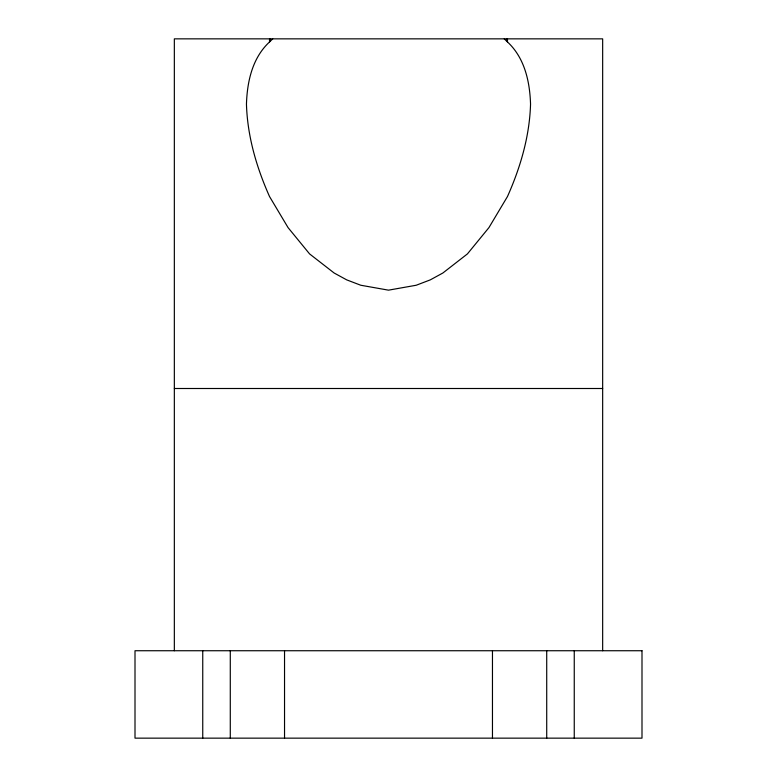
<?xml version="1.0" encoding="UTF-8"?>
<svg xmlns="http://www.w3.org/2000/svg" width="777" height="777" viewBox="0 0 777 777"><rect width="100%" height="100%" fill="white"/><g stroke="black" fill="none" stroke-linecap="round" stroke-linejoin="round"><path stroke-width="1.17" d="M504.263 38.85L507.478 41.958C524.66 57.877 529.817 81.556 530.545 104.099C529.613 136.218 520.483 167.317 507.478 196.523L488.937 227.612L467.414 253.914L442.861 273.009L430.283 279.875L416.21 285.246L388.5 290.161L360.79 285.246L346.717 279.875L334.139 273.009L309.586 253.914L288.063 227.612L269.522 196.523C256.517 167.317 247.387 136.218 246.455 104.099C247.183 81.556 252.34 57.877 269.522 41.958L272.737 38.85M174.339 388.5L602.661 388.5M602.661 650.737L602.661 38.85L174.339 38.85L174.339 650.737M574.252 650.737L574.252 738.15M546.717 650.737L546.717 738.15M507.478 38.85L507.478 41.958M506.604 38.85L506.604 40.695M492.463 650.737L492.463 738.15M284.537 650.737L284.537 738.15M270.396 38.85L270.396 40.695M269.522 38.85L269.522 41.958M230.283 650.737L230.283 738.15M202.748 650.737L202.748 738.15M641.996 650.737L135.004 650.737L135.004 738.15L641.996 738.15L641.996 650.737"/></g></svg>
